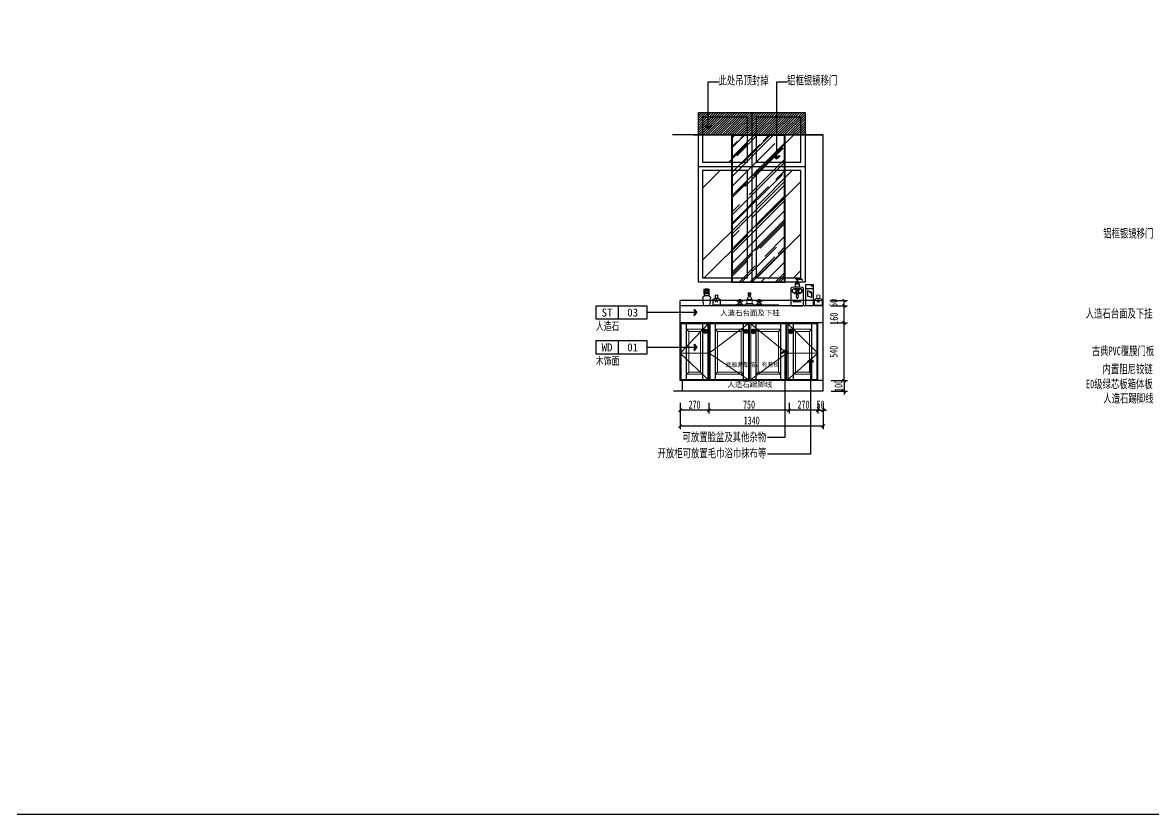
# Model space of a CAD drawing. Header units: millimetres. Extents: x 3104083 to 3173399, y -3165492 to -3044687.
# Drawn here: x 3129284 to 3139877, y -3165492 to -3158078 of the extents above; entities that cross this region are included whole.
import ezdxf
from ezdxf.enums import TextEntityAlignment as Align

# ---------------------------------------------------------------- set-up
doc = ezdxf.new("R2010")
doc.units = ezdxf.units.MM
doc.header["$LTSCALE"] = 500
doc.header["$MEASUREMENT"] = 0
doc.header["$PDMODE"] = 2
doc.linetypes.add('ACAD_ISO03W100', pattern=[30, 12, -18])
doc.layers.get('0').update_dxf_attribs({"linetype": 'CONTINUOUS'})
doc.layers.get('DEFPOINTS').update_dxf_attribs({"linetype": 'CONTINUOUS'})
for name, color, linetype in [('D-节点尺寸', 5, 'CONTINUOUS'), ('E-立面窗、幕墙', 146, 'CONTINUOUS'), ('E-立面造型线', 3, 'CONTINUOUS'), ('P-完成面', 3, 'CONTINUOUS'), ('W-基础引线', 35, 'CONTINUOUS'), ('W-文字', 35, 'CONTINUOUS'), ('ZB_厨柜', 7, 'CONTINUOUS'), ('台面', 4, 'CONTINUOUS'), ('柜体', 2, 'CONTINUOUS')]:
    doc.layers.add(name, color=color, linetype=linetype)
for name, color, linetype, lineweight in [('墙体', 6, 'CONTINUOUS', 25), ('电器', 85, 'CONTINUOUS', 15), ('辅助线', 252, 'CONTINUOUS', 13)]:
    doc.layers.add(name, color=color, linetype=linetype, lineweight=lineweight)
doc.styles.add('DIM', font='SimSun.ttf', dxfattribs={"width": 0.7})
doc.styles.add('NAME-1', font='SIMHEI.TTF')
doc.styles.add('WORD-1', font='SimSun.ttf', dxfattribs={"width": 0.7})
doc.styles.add('ZB_宋体', font='SimSun.ttf', dxfattribs={"height": 80})
doc.dimstyles.new('30', dxfattribs={"dimscale": 30, "dimtxt": 2.5, "dimasz": 1, "dimexe": 1, "dimexo": 1, "dimgap": 0.5, "dimtad": 1, "dimdec": 0, "dimzin": 0, "dimdsep": 46, "dimtxsty": 'DIM', "dimblk": 'ARCHTICK', "dimcen": 0, "dimclrd": 5, "dimclre": 5, "dimclrt": 35, "dimadec": 0, "dimazin": 0, "dimtfac": 0.5, "dimtdec": 0, "dimtix": 1, "dimtmove": 2, "dimatfit": 2, "dimldrblk": 'A', "dimfxl": 0, "dimtolj": 1, "dimtzin": 0, "dimlwd": -1, "dimlwe": -1, "dimarcsym": 0})
doc.dimstyles.new('基础引线', dxfattribs={"dimtxt": 3, "dimasz": 0.7, "dimexe": 2, "dimexo": 6, "dimgap": 1, "dimtad": 1, "dimdec": 0, "dimdsep": 46, "dimtxsty": 'Standard', "dimblk1": 'A', "dimblk2": 'A', "dimsah": 1, "dimcen": 3, "dimdle": 200, "dimclrd": 256, "dimclre": 256, "dimclrt": 2, "dimadec": 0, "dimazin": 0, "dimtfac": 1, "dimtdec": 0, "dimtix": 1, "dimtmove": 1, "dimatfit": 3, "dimldrblk": 'A', "dimfxl": 0, "dimtvp": 1, "dimtolj": 1, "dimtzin": 0, "dimarcsym": 0})

# ---------------------------------------------------------------- blocks, each defined once
blk = doc.blocks.new('_ArchTick')
at = {"color": 0, "linetype": 'ByBlock', "const_width": 0.4}
blk.add_lwpolyline([(-0.5, -0.5), (0.5, 0.5)], dxfattribs=at)
blk = doc.blocks.new('*D2011')
at = {"layer": 'DEFPOINTS', "color": 0, "ltscale": 100}
for p in [(3135444, -3161608), (3135714, -3161608), (3135444, -3161708)]:
    blk.add_point(p, dxfattribs=at)
at = {"layer": 'P-完成面', "color": 5, "ltscale": 100}
for p, q in [((3135444, -3161638), (3135444, -3161738)), ((3135714, -3161708), (3135444, -3161708)), ((3135714, -3161638), (3135714, -3161738))]:
    blk.add_line(p, q, dxfattribs=at)
at = {"layer": 'P-完成面', "color": 5, "ltscale": 100, "xscale": 30, "yscale": 30, "zscale": 30, "rotation": 180}
blk.add_blockref('_ArchTick', (3135444, -3161708), dxfattribs=at)
at = {"layer": 'P-完成面', "color": 5, "ltscale": 100, "xscale": 30, "yscale": 30, "zscale": 30}
blk.add_blockref('_ArchTick', (3135714, -3161708), dxfattribs=at)
at = {"layer": 'P-完成面', "color": 35, "ltscale": 100, "insert": (3135579, -3161655), "char_height": 75, "attachment_point": 5, "style": 'DIM'}
blk.add_mtext('\\A1;270', dxfattribs=at)
blk = doc.blocks.new('A')
for p, q in [((-0.37, 0), (-2.13, 0)), ((-1.44, 1.15), (-1.09, 1.44)), ((-1.44, 1.15), (-0.37, 0)), ((-1.44, -1.15), (-0.37, 0)), ((-1.09, 1.44), (0, 0)), ((-1.09, -1.44), (0, 0)), ((-1.44, -1.15), (-1.09, -1.44))]:
    blk.add_line(p, q)
for points in [[(-1.44, 1.15), (-1.09, 1.44), (-0.37, 0), (0, 0)], [(-1.44, -1.15), (-1.09, -1.44), (-0.37, 0), (0, 0)]]:
    blk.add_solid(points)
blk = doc.blocks.new('A$C58015F02')
at = {"layer": 'ZB_厨柜', "color": 251}
for p, q in [((70, 200), (0, 200)), ((0, 0), (0, 200)), ((0, 160), (70, 160)), ((18, 127), (55, 141)), ((18, 127), (18, 77)), ((55, 141), (55, 91)), ((70, 0), (70, 200)), ((18, 77), (55, 91)), ((0, 0), (70, 0))]:
    blk.add_line(p, q, dxfattribs=at)
for centre, radius, start, end in [((25, 121), 5.15, 79.2047, 180.2167), ((25, 118), 5.15, 79.2047, 180.2167), ((25, 115), 5.15, 79.2047, 180.2167), ((27, 132), 5.95, 257.1776, 331.7861), ((27, 129), 5.95, 257.1776, 331.7861), ((26, 126), 3.695e-13, 228.4094, 110), ((26, 123), 3.695e-13, 228.4094, 110), ((27, 126), 5.95, 257.1776, 331.7861), ((26, 120), 3.695e-13, 228.4094, 110)]:
    blk.add_arc(centre, radius, start, end, dxfattribs=at)
blk.add_ellipse((15, 191), major_axis=(10.7, 0), ratio=0.566447, dxfattribs=at)
blk = doc.blocks.new('A$C36225641')
at = {"layer": 'ZB_厨柜', "color": 251}
for p, q in [((12, 112), (57, 112)), ((12, 92), (12, 112)), ((13, 112), (13, 155)), ((13, 114), (57, 114)), ((22, 129), (47, 129)), ((25, 129), (25, 154)), ((25, 154), (45, 154)), ((26, 144), (26, 154)), ((26, 144), (43, 144)), ((33, 153), (33, 154)), ((36, 154), (36, 154)), ((43, 144), (43, 154)), ((45, 129), (45, 154)), ((57, 112), (57, 155)), ((57, 112), (57, 92)), ((12, 92), (57, 92)), ((10, 0), (60, 0))]:
    blk.add_line(p, q, dxfattribs=at)
blk.add_circle((35, 151), 2.87, dxfattribs=at)
for centre, radius, start, end in [((15, 113), 2.91, 140.7193, 183.0476), ((16, 154), 3.04, 99.459, 170.541), ((50, 102), 39, 134.9893, 161.1613), ((35, 57), 102, 78.6742, 101.3258), ((20, 102), 39, 18.8387, 45.0107), ((55, 154), 3.04, 9.459, 80.541), ((55, 113), 2.91, 356.9524, 39.2807), ((16, 75), 16.4, 104.4614, 162.5894), ((493, 89), 493, 181.0482, 190.0149), ((11, 4), 3.71, 184.4429, 252.2479), ((15, 88), 4.67, 96.5181, 138.6244), ((55, 88), 4.67, 41.3756, 83.4819), ((54, 75), 16.4, 17.4106, 75.5386), ((59, 4), 3.71, 287.7521, 355.5571), ((-423, 89), 493, 349.9851, 358.9518)]:
    blk.add_arc(centre, radius, start, end, dxfattribs=at)
blk = doc.blocks.new('A$C70E90E3C')
at = {"layer": 'ZB_厨柜', "color": 251}
for p, q in [((0, 58), (0, 10)), ((9, 2), (9, 5)), ((9, 5), (62, 5)), ((21, 67), (50, 67)), ((32, 56), (40, 56)), ((62, 2), (62, 5)), ((70, 58), (70, 10)), ((11, 0), (60, 0))]:
    blk.add_line(p, q, dxfattribs=at)
for radius in [5.39, 4.85]:
    blk.add_circle((36, 49), radius, dxfattribs=at)
for centre, radius, start, end in [((21, 40), 27.5, 90.1209, 139.4294), ((9, 16), 11.6, 215.8366, 266.9425), ((11, 2), 2.36, 189.8274, 260.1726), ((35, -4), 106, 82.209, 97.791), ((-141, 84), 163, 354.0831, 5.9169), ((43, 44), 16.7, 138.6643, 211.6441), ((32, 54), 2.04, 94.7366, 155.5323), ((29, 46), 5.27, 341.3735, 31.7249), ((30, 46), 4.66, 344.4475, 46.9592), ((42, 46), 4.66, 133.0408, 196.7109), ((43, 47), 5.27, 148.2751, 198.6667), ((39, 54), 2.04, 24.4677, 85.2634), ((30, 44), 15.9, 326.2354, 43.4781), ((212, 84), 163, 174.0831, 185.9169), ((50, 40), 27.5, 40.5706, 89.8791), ((59, 2), 2.36, 279.8274, 350.1726), ((62, 15), 10.2, 269.3342, 327.8867)]:
    blk.add_arc(centre, radius, start, end, dxfattribs=at)
blk.add_ellipse((36, 51), major_axis=(-0.07, -2.06), ratio=0.920379, start_param=-1.570796, end_param=4.712389, dxfattribs=at)
blk = doc.blocks.new('A$C3AE34865')
at = {"layer": 'ZB_厨柜', "color": 251}
for p, q in [((75, 216), (45, 216)), ((47, 256), (47, 250)), ((55, 248), (65, 248)), ((55, 233), (65, 233)), ((55, 218), (65, 218)), ((38, 153), (47, 143)), ((80, 206), (40, 206)), ((40, 176), (80, 176)), ((75, 208), (45, 208)), ((47, 143), (54, 153)), ((47, 143), (47, 129)), ((76, 152), (61, 130)), ((61, 130), (80, 130)), ((62, 152), (76, 152)), ((25, 41), (25, 43)), ((25, 43), (98, 43)), ((25, 41), (25, 41)), ((98, 41), (25, 41)), ((98, 43), (98, 41))]:
    blk.add_line(p, q, dxfattribs=at)
for points in [[(40, 206), (45, 208), (45, 216), (55, 218), (55, 248), (47, 248), (47, 250, 0.250378), (14, 240, -0.823859), (10, 242, -0.218101), (47, 256), (47, 258), (72, 258), (72, 248), (65, 248), (65, 218), (75, 216), (75, 208), (80, 206), (80, 176), (109, 172, -0.241207), (120, 161), (120, 11, -0.241207), (109, 0), (11, 0, -0.241207), (0, 11), (0, 161, -0.241207), (11, 172), (40, 176), (40, 206)], [(49, 93, -0.291434), (54, 103, -0.115692), (64, 103, -0.291434), (69, 93), (69, 83, 0.414214), (64, 73), (54, 73, 0.414214), (49, 83)]]:
    blk.add_lwpolyline(points, format="xyb", close=True, dxfattribs=at)
for points in [[(90, 120, 0.891677), (90, 160), (30, 160, 0.891677), (30, 120)], [(30, 122, -0.885539), (30, 158), (90, 158, -0.885539), (90, 122)]]:
    blk.add_lwpolyline(points, format="xyb", dxfattribs=at)
blk.add_lwpolyline([(33, 123), (87, 123), (87, 116), (33, 116)], close=True, dxfattribs=at)
blk = doc.blocks.new('*D2012')
at = {"layer": 'DEFPOINTS', "color": 0, "ltscale": 100}
for p in [(3136464, -3161608), (3136734, -3161608), (3136464, -3161708)]:
    blk.add_point(p, dxfattribs=at)
at = {"layer": 'P-完成面', "color": 5, "ltscale": 100}
for p, q in [((3136464, -3161638), (3136464, -3161738)), ((3136734, -3161708), (3136464, -3161708)), ((3136734, -3161638), (3136734, -3161738))]:
    blk.add_line(p, q, dxfattribs=at)
at = {"layer": 'P-完成面', "color": 5, "ltscale": 100, "xscale": 30, "yscale": 30, "zscale": 30, "rotation": 180}
blk.add_blockref('_ArchTick', (3136464, -3161708), dxfattribs=at)
at = {"layer": 'P-完成面', "color": 5, "ltscale": 100, "xscale": 30, "yscale": 30, "zscale": 30}
blk.add_blockref('_ArchTick', (3136734, -3161708), dxfattribs=at)
at = {"layer": 'P-完成面', "color": 35, "ltscale": 100, "insert": (3136599, -3161655), "char_height": 75, "attachment_point": 5, "style": 'DIM'}
blk.add_mtext('\\A1;270', dxfattribs=at)
blk = doc.blocks.new('*D2013')
at = {"layer": 'DEFPOINTS', "color": 0, "ltscale": 100}
for p in [(3135714, -3161608), (3136464, -3161608), (3135714, -3161708)]:
    blk.add_point(p, dxfattribs=at)
at = {"layer": 'P-完成面', "color": 5, "ltscale": 100}
for p, q in [((3135714, -3161638), (3135714, -3161738)), ((3136464, -3161708), (3135714, -3161708)), ((3136464, -3161638), (3136464, -3161738))]:
    blk.add_line(p, q, dxfattribs=at)
at = {"layer": 'P-完成面', "color": 5, "ltscale": 100, "xscale": 30, "yscale": 30, "zscale": 30, "rotation": 180}
blk.add_blockref('_ArchTick', (3135714, -3161708), dxfattribs=at)
at = {"layer": 'P-完成面', "color": 5, "ltscale": 100, "xscale": 30, "yscale": 30, "zscale": 30}
blk.add_blockref('_ArchTick', (3136464, -3161708), dxfattribs=at)
at = {"layer": 'P-完成面', "color": 35, "ltscale": 100, "insert": (3136089, -3161655), "char_height": 75, "attachment_point": 5, "style": 'DIM'}
blk.add_mtext('\\A1;750', dxfattribs=at)
blk = doc.blocks.new('*D2014')
at = {"layer": 'DEFPOINTS', "color": 0, "ltscale": 100}
for p in [(3135444, -3161608), (3135714, -3161608), (3135444, -3161708)]:
    blk.add_point(p, dxfattribs=at)
at = {"layer": 'P-完成面', "color": 5, "ltscale": 100}
for p, q in [((3135444, -3161638), (3135444, -3161738)), ((3135714, -3161708), (3135444, -3161708)), ((3135714, -3161638), (3135714, -3161738))]:
    blk.add_line(p, q, dxfattribs=at)
at = {"layer": 'P-完成面', "color": 5, "ltscale": 100, "xscale": 30, "yscale": 30, "zscale": 30, "rotation": 180}
blk.add_blockref('_ArchTick', (3135444, -3161708), dxfattribs=at)
at = {"layer": 'P-完成面', "color": 5, "ltscale": 100, "xscale": 30, "yscale": 30, "zscale": 30}
blk.add_blockref('_ArchTick', (3135714, -3161708), dxfattribs=at)
at = {"layer": 'P-完成面', "color": 35, "ltscale": 100, "insert": (3135579, -3161655), "char_height": 75, "attachment_point": 5, "style": 'DIM'}
blk.add_mtext('\\A1;270', dxfattribs=at)
blk = doc.blocks.new('台下盆立面')
at = {"layer": '电器'}
for p, q in [((223841, -105598), (223841, -105585)), ((223841, -105585), (223866, -105585)), ((223866, -105598), (223841, -105598)), ((223847, -105579), (223859, -105579)), ((223859, -105604), (223847, -105604)), ((223847, -105616), (223847, -105604)), ((223859, -105604), (223859, -105616)), ((223866, -105585), (223866, -105598)), ((223728, -105691), (223797, -105691)), ((223740, -105685), (223785, -105685)), ((223753, -105651), (223747, -105651)), ((223753, -105657), (223747, -105657)), ((223775, -105673), (223751, -105673)), ((223753, -105641), (223772, -105641)), ((223753, -105666), (223753, -105641)), ((223772, -105666), (223753, -105666)), ((223772, -105641), (223772, -105666)), ((223772, -105651), (223778, -105651)), ((223772, -105657), (223778, -105657)), ((223816, -105691), (223891, -105691)), ((223828, -105679), (223878, -105679)), ((223841, -105616), (223866, -105616)), ((223866, -105641), (223841, -105641)), ((223978, -105691), (223909, -105691)), ((223966, -105685), (223922, -105685)), ((223934, -105651), (223928, -105651)), ((223934, -105657), (223928, -105657)), ((223932, -105673), (223956, -105673)), ((223934, -105641), (223934, -105666)), ((223953, -105641), (223934, -105641)), ((223934, -105666), (223953, -105666)), ((223953, -105666), (223953, -105641)), ((223953, -105651), (223959, -105651)), ((223953, -105657), (223959, -105657))]:
    blk.add_line(p, q, dxfattribs=at)
blk.add_lwpolyline([(223578, -105701), (224128, -105701), (224128, -105691), (223578, -105691)], close=True, dxfattribs=at)
for centre in [(223741, -105654), (223763, -105654), (223784, -105654), (223922, -105654), (223944, -105654), (223966, -105654)]:
    blk.add_circle(centre, 6.99, dxfattribs=at)
for centre, radius, start, end in [((223847, -105585), 6.06, 88.2224, 181.7776), ((223847, -105598), 6.06, 178.2224, 271.7776), ((223860, -105585), 6.06, 358.2224, 91.7776), ((223860, -105598), 6.06, 268.2224, 1.7776), ((223719, -105657), 35.6, 285.2551, 344.7449), ((223806, -105657), 35.6, 195.2551, 254.7449), ((223833, -105696), 18.3, 106.1502, 163.8498), ((223928, -105666), 101, 150.2551, 187.125), ((223869, -105629), 31.2, 156.3417, 203.6583), ((223837, -105629), 31.2, 336.3417, 23.6583), ((223778, -105666), 101, 352.875, 29.7449), ((223873, -105696), 18.3, 16.1502, 73.8498), ((223900, -105657), 35.6, 285.2551, 344.7449), ((223988, -105657), 35.6, 195.2551, 254.7449)]:
    blk.add_arc(centre, radius, start, end, dxfattribs=at)
blk = doc.blocks.new('*D2015')
at = {"layer": 'DEFPOINTS', "color": 0, "ltscale": 100}
for p in [(3135444, -3161608), (3136784, -3161608), (3135444, -3161856)]:
    blk.add_point(p, dxfattribs=at)
at = {"layer": 'P-完成面', "color": 5, "ltscale": 100}
for p, q in [((3135444, -3161736), (3135444, -3161886)), ((3136784, -3161736), (3136784, -3161886)), ((3136784, -3161856), (3135444, -3161856))]:
    blk.add_line(p, q, dxfattribs=at)
at = {"layer": 'P-完成面', "color": 5, "ltscale": 100, "xscale": 30, "yscale": 30, "zscale": 30, "rotation": 180}
blk.add_blockref('_ArchTick', (3135444, -3161856), dxfattribs=at)
at = {"layer": 'P-完成面', "color": 5, "ltscale": 100, "xscale": 30, "yscale": 30, "zscale": 30}
blk.add_blockref('_ArchTick', (3136784, -3161856), dxfattribs=at)
at = {"layer": 'P-完成面', "color": 35, "ltscale": 100, "insert": (3136114, -3161804), "char_height": 75, "attachment_point": 5, "style": 'DIM'}
blk.add_mtext('\\A1;1340', dxfattribs=at)
blk = doc.blocks.new('A$C1F316C3D')
at = {"layer": 'ZB_厨柜', "color": 251}
for p, q in [((35, 23), (5, 23)), ((23, 5), (5, 23)), ((35, 20), (5, 20)), ((20, 5), (5, 20)), ((17, 5), (5, 17)), ((35, 16), (5, 16)), ((34, 26), (6, 26)), ((26, 6), (6, 26)), ((6, 15), (6, 25)), ((28, 7), (7, 28)), ((33, 13), (7, 13)), ((30, 8), (8, 30)), ((32, 29), (8, 29)), ((9, 10), (9, 30)), ((31, 10), (9, 10)), ((29, 32), (11, 32)), ((12, 7), (12, 33)), ((28, 7), (12, 7)), ((15, 6), (15, 34)), ((18, 5), (18, 35)), ((21, 5), (21, 35)), ((25, 6), (25, 34)), ((28, 7), (28, 33)), ((31, 10), (31, 30)), ((34, 14), (34, 26))]:
    blk.add_line(p, q, dxfattribs=at)
for points in [[(5, 16), (24, 35)], [(5, 19), (21, 35)], [(5, 22), (18, 35)], [(6, 14), (26, 34)], [(7, 12), (28, 33)], [(7, 27), (13, 33)], [(9, 10), (30, 31)], [(10, 31), (31, 10)], [(10, 9), (31, 30)], [(12, 32), (32, 12)], [(12, 7), (33, 28)], [(14, 34), (34, 14)], [(14, 6), (34, 26)], [(16, 34), (34, 16)], [(17, 5), (35, 23)], [(19, 35), (35, 19)], [(19, 5), (35, 21)], [(22, 35), (35, 22)], [(23, 5), (35, 17)], [(26, 34), (34, 26)], [(28, 7), (33, 12)]]:
    blk.add_lwpolyline(points, dxfattribs=at)
at = {"layer": 'ZB_厨柜', "color": 253}
for radius in [20, 15]:
    blk.add_circle((20, 20), radius, dxfattribs=at)
blk = doc.blocks.new('*D2016')
at = {"layer": 'DEFPOINTS', "color": 0, "ltscale": 100}
for p in [(3136734, -3161608), (3136784, -3161608), (3136784, -3161708)]:
    blk.add_point(p, dxfattribs=at)
at = {"layer": 'P-完成面', "color": 5, "ltscale": 100}
for p, q in [((3136734, -3161708), (3136704, -3161708)), ((3136734, -3161638), (3136734, -3161738)), ((3136734, -3161708), (3136784, -3161708)), ((3136784, -3161638), (3136784, -3161738)), ((3136784, -3161708), (3136814, -3161708))]:
    blk.add_line(p, q, dxfattribs=at)
at = {"layer": 'P-完成面', "color": 5, "ltscale": 100, "xscale": 30, "yscale": 30, "zscale": 30}
blk.add_blockref('_ArchTick', (3136734, -3161708), dxfattribs=at)
at = {"layer": 'P-完成面', "color": 5, "ltscale": 100, "xscale": 30, "yscale": 30, "zscale": 30, "rotation": 180}
blk.add_blockref('_ArchTick', (3136784, -3161708), dxfattribs=at)
at = {"layer": 'P-完成面', "color": 35, "ltscale": 100, "insert": (3136759, -3161655), "char_height": 75, "attachment_point": 5, "style": 'DIM'}
blk.add_mtext('\\A1;50', dxfattribs=at)
blk = doc.blocks.new('*D2017')
at = {"layer": 'DEFPOINTS', "color": 0, "ltscale": 100}
for p in [(3136784, -3160890), (3136980, -3160890), (3136784, -3161430)]:
    blk.add_point(p, dxfattribs=at)
at = {"layer": 'P-完成面', "color": 5, "ltscale": 100}
for p, q in [((3136860, -3160890), (3137010, -3160890)), ((3136980, -3161430), (3136980, -3160890)), ((3136860, -3161430), (3137010, -3161430))]:
    blk.add_line(p, q, dxfattribs=at)
at = {"layer": 'P-完成面', "color": 5, "ltscale": 100, "xscale": 30, "yscale": 30, "zscale": 30}
for p, rotation in [((3136980, -3160890), 90), ((3136980, -3161430), 270)]:
    blk.add_blockref('_ArchTick', p, dxfattribs=dict(at, rotation=rotation))
at = {"layer": 'P-完成面', "color": 35, "ltscale": 100, "insert": (3136882, -3161160), "char_height": 75, "attachment_point": 5, "rotation": 90, "style": 'DIM'}
blk.add_mtext('\\A1;540', dxfattribs=at)
blk = doc.blocks.new('*D2018')
at = {"layer": 'DEFPOINTS', "color": 0, "ltscale": 100}
for p in [(3136784, -3160730), (3136980, -3160730), (3136784, -3160890)]:
    blk.add_point(p, dxfattribs=at)
at = {"layer": 'P-完成面', "color": 5, "ltscale": 100}
for p, q in [((3136860, -3160730), (3137010, -3160730)), ((3136980, -3160890), (3136980, -3160730)), ((3136860, -3160890), (3137010, -3160890))]:
    blk.add_line(p, q, dxfattribs=at)
at = {"layer": 'P-完成面', "color": 5, "ltscale": 100, "xscale": 30, "yscale": 30, "zscale": 30}
for p, rotation in [((3136980, -3160730), 90), ((3136980, -3160890), 270)]:
    blk.add_blockref('_ArchTick', p, dxfattribs=dict(at, rotation=rotation))
at = {"layer": 'P-完成面', "color": 35, "ltscale": 100, "insert": (3136884, -3160850), "char_height": 75, "attachment_point": 5, "rotation": 90, "style": 'DIM'}
blk.add_mtext('\\A1;160', dxfattribs=at)
blk = doc.blocks.new('*D2019')
at = {"layer": 'DEFPOINTS', "color": 0, "ltscale": 100}
for p in [(3136784, -3160680), (3136784, -3160730), (3136980, -3160680)]:
    blk.add_point(p, dxfattribs=at)
at = {"layer": 'P-完成面', "color": 5, "ltscale": 100}
for p, q in [((3136860, -3160680), (3137010, -3160680)), ((3136860, -3160730), (3137010, -3160730)), ((3136980, -3160730), (3136980, -3160680))]:
    blk.add_line(p, q, dxfattribs=at)
at = {"layer": 'P-完成面', "color": 5, "ltscale": 100, "xscale": 30, "yscale": 30, "zscale": 30}
for p, rotation in [((3136980, -3160680), 90), ((3136980, -3160730), 270)]:
    blk.add_blockref('_ArchTick', p, dxfattribs=dict(at, rotation=rotation))
at = {"layer": 'P-完成面', "color": 35, "ltscale": 100, "insert": (3136880, -3160703), "char_height": 75, "attachment_point": 5, "rotation": 90, "style": 'DIM'}
blk.add_mtext('\\A1;50', dxfattribs=at)
blk = doc.blocks.new('*D2020')
at = {"layer": 'DEFPOINTS', "color": 0, "ltscale": 100}
for p in [(3136784, -3161430), (3136784, -3161530), (3136980, -3161530)]:
    blk.add_point(p, dxfattribs=at)
at = {"layer": 'P-完成面', "color": 5, "ltscale": 100}
for p, q in [((3136980, -3161430), (3136980, -3161400)), ((3136860, -3161430), (3137010, -3161430)), ((3136980, -3161430), (3136980, -3161530)), ((3136860, -3161530), (3137010, -3161530)), ((3136980, -3161530), (3136980, -3161560))]:
    blk.add_line(p, q, dxfattribs=at)
at = {"layer": 'P-完成面', "color": 5, "ltscale": 100, "xscale": 30, "yscale": 30, "zscale": 30}
for p, rotation in [((3136980, -3161430), 270), ((3136980, -3161530), 90)]:
    blk.add_blockref('_ArchTick', p, dxfattribs=dict(at, rotation=rotation))
at = {"layer": 'P-完成面', "color": 35, "ltscale": 100, "insert": (3136927, -3161480), "char_height": 75, "attachment_point": 5, "rotation": 90, "style": 'DIM'}
blk.add_mtext('\\A1;100', dxfattribs=at)
blk = doc.blocks.new('材料索引')
at = {"color": 35}
blk.add_line((7, 2), (7, -2), dxfattribs=at)
at = {"color": 4}
blk.add_lwpolyline([(0, 2), (0, -2), (16, -2), (16, 2)], close=True, dxfattribs=at)
at = {"color": 2, "ltscale": 20, "style": 'NAME-1'}
for tag, p in [('WD', (3.5, 0)), ('01', (11.5, 0))]:
    blk.add_attdef(tag, text='', height=2.5, dxfattribs=at).set_placement(p, align=Align.MIDDLE)
at = {"color": 35, "ltscale": 0.5, "style": 'WORD-1', "width": 0.7}
blk.add_attdef('木饰面', (0, -5.97), '', height=2.5, dxfattribs=at)

msp = doc.modelspace()

# ---------------------------------------------------------------- hatches: boundary and pattern name
at = {"layer": 'E-立面造型线'}
h = msp.add_hatch(dxfattribs=at)
h.set_pattern_fill('AR-RROOF', color=251, scale=28, angle=45, style=0)
h.set_pattern_definition([(45, (3135554.5, -3160583.9), (603.47, 1609.26), [10668, -1422.4, 3556, -711.2]), (45, (3135971.9, -3159663.6), (-1171.7, 165.96), [2133.6, -234.7, 4267.2, -533.4]), (45, (3135378.46, -3159905), (2278.11, 2951.99), [5689.6, -995.68, 2844.8, -711.2])])
edge = h.paths.add_edge_path()
edge.add_line((3135654.473, -3159118.904), (3135654.473, -3159383.904))
edge.add_line((3135654.473, -3159383.904), (3136074.473, -3159383.904))
edge.add_line((3136074.473, -3159383.904), (3136074.473, -3159118.904))
edge = h.paths.add_edge_path()
edge.add_line((3136154.473, -3159118.904), (3136154.473, -3159383.904))
edge.add_line((3136154.473, -3159383.904), (3136574.473, -3159383.904))
edge.add_line((3136574.473, -3159383.904), (3136574.473, -3159118.904))
h.paths.add_polyline_path([(3136574.473, -3159463.904), (3136154.473, -3159463.904), (3136154.473, -3160468.904), (3136574.473, -3160468.904)])
h.paths.add_polyline_path([(3136074.473, -3159463.904), (3135654.473, -3159463.904), (3135654.473, -3160468.904), (3136074.473, -3160468.904)])
at = {"layer": 'P-完成面', "ltscale": 100}
h = msp.add_hatch(dxfattribs=at)
h.set_pattern_fill('ANSI31', color=251, scale=10, style=0)
h.set_pattern_definition([(45, (3135614.473, -3159129.639), (-11.22532, 11.22532), [])])
h.paths.add_polyline_path([(3135614.473, -3158918.904), (3136614.473, -3158918.904), (3136614.473, -3159129.639), (3135614.473, -3159129.639)])
at = {"layer": '电器'}
h = msp.add_hatch(dxfattribs=at)
h.set_pattern_fill('ANSI31', color=256, scale=19.2, angle=60, style=0)
h.set_pattern_definition([(75, (3157262.5242, -3161057.7027), (2.31822198, -0.6211657), [])])
h.paths.add_polyline_path([(3136732.75, -3160674.64, -0.27167389), (3136734.439, -3160673.451), (3136742.373, -3160673.451, -0.27167389), (3136744.063, -3160674.64, -0.329653), (3136745.745, -3160694.477, -0.311182951), (3136744.648, -3160695.641), (3136732.164, -3160695.641, -0.286488026), (3136731.068, -3160694.432, -0.350404223)])
h.paths.add_polyline_path([(3136743.693, -3160680.324, 1), (3136732.917, -3160680.324, 1)], flags=16)
h.paths.add_polyline_path([(3136743.114, -3160680.293, 1), (3136733.417, -3160680.293, 1)], flags=0)
edge = h.paths.add_edge_path(flags=0)
edge.add_ellipse((3136738.129, -3160678.692), major_axis=(0.074, -2.058), ratio=0.920379215, start_angle=0, end_angle=360, ccw=False)
h.paths.add_polyline_path([(3136739.029, -3160691.887), (3136737.053, -3160691.887), (3136737.053, -3160690.409), (3136739.029, -3160690.409)], flags=24)
h.paths.add_polyline_path([(3136743.543, -3160696.223), (3136732.014, -3160696.223), (3136732.014, -3160690.767), (3136743.543, -3160690.767)], flags=9)
at = {"layer": '辅助线'}
h = msp.add_hatch(dxfattribs=at)
h.set_pattern_fill('AR-RROOF', color=250, scale=5, angle=45, style=0)
h.set_pattern_definition([(45, (2838345.42, -3047243.95), (107.763073, 287.368196), [1905, -254, 635, -127]), (45, (2838419.96, -3047079.61), (-209.23997, 29.634845), [381, -41.91, 762, -95.25]), (45, (2838313.99, -3047122.715), (406.805602, 527.141034), [1016, -177.8, 508, -127])])
h.paths.add_polyline_path([(3135931.143, -3159129.639), (3135931.143, -3160503.904), (3136421.143, -3160503.904), (3136421.143, -3159129.639)])

# ---------------------------------------------------------------- linework, layer by layer
at = {"layer": 'D-节点尺寸', "color": 251, "ltscale": 100}
msp.add_lwpolyline([(3104083.146, -3150662.751), (3173399.353, -3150662.751), (3173399.353, -3165492.393), (3104083.146, -3165492.393)], close=True, dxfattribs=at)
at = {"layer": 'E-立面窗、幕墙'}
for p, q in [((3135614.473, -3158918.904, 0.001), (3136614.473, -3158918.904, 0)), ((3135654.473, -3158958.904, 0.001), (3136074.473, -3158958.904, 0.001)), ((3136154.473, -3158958.904, 0.001), (3136574.473, -3158958.904, 0))]:
    msp.add_line(p, q, dxfattribs=at)
at = {"layer": 'E-立面窗、幕墙', "extrusion": (6.40054e-07, -3.46303e-07, 1)}
for p, q in [((3136114.473, -3158918.904, 0.001), (3136114.473, -3160508.904, 0)), ((3135614.473, -3159423.904, 0), (3136614.473, -3159423.904, 0))]:
    msp.add_line(p, q, dxfattribs=at)
at = {"layer": 'E-立面窗、幕墙', "extrusion": (6.40054e-07, -3.46303e-07, 1), "elevation": 3.102}
for points in [[(3136614.473, -3158918.904), (3136614.473, -3160508.904), (3135614.473, -3160508.904), (3135614.473, -3158918.904)], [(3135654.473, -3158958.904), (3135654.473, -3159383.904), (3136074.473, -3159383.904), (3136074.473, -3158958.904)], [(3136154.473, -3158958.904), (3136154.473, -3159383.904), (3136574.473, -3159383.904), (3136574.473, -3158958.904)]]:
    msp.add_lwpolyline(points, dxfattribs=at)
at = {"layer": 'E-立面窗、幕墙', "color": 2, "elevation": 0}
msp.add_lwpolyline([(3135926.143, -3160508.904), (3136426.143, -3160508.904), (3136426.143, -3159129.639), (3135926.143, -3159129.639)], close=True, dxfattribs=at)
at = {"layer": 'E-立面窗、幕墙', "elevation": 0}
msp.add_lwpolyline([(3135931.143, -3160503.904), (3136421.143, -3160503.904), (3136421.143, -3159134.639), (3135931.143, -3159134.639)], close=True, dxfattribs=at)
at = {"layer": 'E-立面窗、幕墙', "extrusion": (6.40054e-07, -3.46303e-07, 1), "elevation": 3.102}
for points in [[(3136074.473, -3159463.904), (3135654.473, -3159463.904), (3135654.473, -3160468.904), (3136074.473, -3160468.904)], [(3136574.473, -3159463.904), (3136154.473, -3159463.904), (3136154.473, -3160468.904), (3136574.473, -3160468.904)]]:
    msp.add_lwpolyline(points, close=True, dxfattribs=at)
at = {"layer": 'P-完成面', "color": 1, "ltscale": 100, "const_width": 2}
for points in [[(3136014.106, -3159998.501), (3135988.156, -3160013.257), (3136062.009, -3160013.257)], [(3136338.18, -3159998.501), (3136364.13, -3160013.257), (3136290.277, -3160013.257)]]:
    msp.add_lwpolyline(points, dxfattribs=at)
at = {"layer": '台面'}
for p, q in [((3135444.473, -3160889.639), (3135444.473, -3160679.639)), ((3136784.473, -3160729.639), (3135444.473, -3160729.639)), ((3136784.473, -3160889.639), (3135444.473, -3160889.639))]:
    msp.add_line(p, q, dxfattribs=at)
at = {"layer": '台面', "linetype": 'ACAD_ISO03W100'}
msp.add_line((3136784.473, -3160679.639), (3135444.473, -3160679.639), dxfattribs=at)
at = {"layer": '墙体'}
for p, q in [((3136784.473, -3159129.639), (3135371.429, -3159129.639)), ((3135564.473, -3159129.639), (3136784.473, -3159129.639)), ((3136784.473, -3161529.639), (3136784.473, -3159129.639)), ((3136784.473, -3161529.639), (3135381.756, -3161529.639))]:
    msp.add_line(p, q, dxfattribs=at)
at = {"layer": '柜体'}
for p, q in [((3135444.473, -3161429.639), (3135444.473, -3160889.639)), ((3135714.473, -3161429.639), (3135714.473, -3160889.639)), ((3136094.473, -3161429.639), (3136094.473, -3160889.639)), ((3136444.473, -3161429.639), (3136444.473, -3160889.639)), ((3136734.473, -3161429.639), (3136734.473, -3160889.639)), ((3136784.473, -3161429.639), (3135444.473, -3161429.639)), ((3135462.473, -3161429.639), (3135462.473, -3161529.639))]:
    msp.add_line(p, q, dxfattribs=at)
at = {"layer": '电器'}
for p, q in [((3136703.606, -3160672.039), (3136703.606, -3160720.039)), ((3136753.206, -3160662.439), (3136724.406, -3160662.439)), ((3136742.373, -3160673.451), (3136734.439, -3160673.451)), ((3136774.006, -3160672.039), (3136774.006, -3160720.039)), ((3136712.406, -3160727.719), (3136712.406, -3160724.839)), ((3136765.206, -3160724.839), (3136712.406, -3160724.839)), ((3136763.286, -3160729.639), (3136714.326, -3160729.639)), ((3136765.206, -3160727.719), (3136765.206, -3160724.839))]:
    msp.add_line(p, q, dxfattribs=at)
for centre, radius in [((3136738.305, -3160680.324), 5.388), ((3136738.266, -3160680.293), 4.849)]:
    msp.add_circle(centre, radius, dxfattribs=at)
for centre, radius, start, end in [((3136724.464, -3160689.898), 27.459, 90.1208849, 139.4293963), ((3136738.806, -3160734.084), 106.226, 82.2090066, 97.7909934), ((3136562.302, -3160645.639), 162.972, 354.0831468, 5.9168532), ((3136744.296, -3160685.589), 15.911, 136.5219331, 213.7646387), ((3136734.608, -3160675.486), 2.042, 94.7365529, 155.5322638), ((3136742.205, -3160675.486), 2.042, 24.4677362, 85.2634471), ((3136731.495, -3160685.695), 16.738, 328.3558864, 41.3357222), ((3136915.31, -3160645.639), 162.972, 174.0831468, 185.9168532), ((3136753.148, -3160689.898), 27.459, 40.5706037, 89.8791151), ((3136712.287, -3160714.59), 10.249, 212.113314, 270.6657667), ((3136714.728, -3160727.316), 2.357, 189.8274393, 260.1725607), ((3136732.474, -3160683.616), 4.662, 343.2891272, 46.9591729), ((3136731.177, -3160682.978), 5.266, 341.3332632, 31.7248775), ((3136743.566, -3160683.824), 4.662, 133.0408271, 195.5524965), ((3136744.863, -3160683.185), 5.266, 148.2751225, 198.626457), ((3136762.884, -3160727.316), 2.357, 279.8274393, 350.1725607), ((3136764.586, -3160713.236), 11.619, 273.0575026, 324.1634168)]:
    msp.add_arc(centre, radius, start, end, dxfattribs=at)
at = {"layer": '电器', "extrusion": (0, 0, -1)}
msp.add_ellipse((3136738.129, -3160678.692), major_axis=(0.074, -2.058), ratio=0.920379215, start_param=-1.570796327, end_param=4.71238898, dxfattribs=at)
at = {"layer": '辅助线', "linetype": 'ACAD_ISO03W100'}
for p, q in [((3135444.473, -3161174.096), (3135714.473, -3160889.639)), ((3135714.473, -3161174.096), (3136094.473, -3160889.639)), ((3136094.473, -3160889.639), (3136444.473, -3161174.096)), ((3136734.473, -3161174.096), (3136444.473, -3160889.639)), ((3135714.473, -3161429.639), (3135444.473, -3161174.096)), ((3135444.473, -3161174.096), (3135714.473, -3161174.096)), ((3136094.473, -3161429.639), (3135714.473, -3161174.096)), ((3136444.473, -3161174.096), (3136094.473, -3161429.639)), ((3136444.473, -3161429.639), (3136734.473, -3161174.096)), ((3136734.473, -3161174.096), (3136444.473, -3161174.096))]:
    msp.add_line(p, q, dxfattribs=at)
at = {"layer": '辅助线', "color": 250}
for p, q in [((3135501.473, -3160899.639), (3135501.473, -3161419.639)), ((3135657.473, -3160899.639), (3135657.473, -3161419.639)), ((3135771.473, -3160899.639), (3135771.473, -3161419.639)), ((3136037.473, -3160899.639), (3136037.473, -3161419.639)), ((3136151.473, -3160899.639), (3136151.473, -3161419.639)), ((3136387.473, -3160899.639), (3136387.473, -3161419.639)), ((3136501.473, -3160899.639), (3136501.473, -3161419.639)), ((3136677.473, -3160899.639), (3136677.473, -3161419.639))]:
    msp.add_line(p, q, dxfattribs=at)
at = {"layer": '辅助线', "color": 252}
for p, q in [((3135504.473, -3160899.639), (3135504.473, -3161419.639)), ((3135524.473, -3160969.639), (3135504.473, -3160949.639)), ((3135634.473, -3160969.639), (3135654.473, -3160949.639)), ((3135654.473, -3160899.639), (3135654.473, -3161419.639)), ((3135774.473, -3160899.639), (3135774.473, -3161419.639)), ((3135794.473, -3160969.639), (3135774.473, -3160949.639)), ((3136014.473, -3160969.639), (3136034.473, -3160949.639)), ((3136034.473, -3160899.639), (3136034.473, -3161419.639)), ((3136154.473, -3160899.639), (3136154.473, -3161419.639)), ((3136174.473, -3160969.639), (3136154.473, -3160949.639)), ((3136364.473, -3160969.639), (3136384.473, -3160949.639)), ((3136384.473, -3160899.639), (3136384.473, -3161419.639)), ((3136504.473, -3160899.639), (3136504.473, -3161419.639)), ((3136524.473, -3160969.639), (3136504.473, -3160949.639)), ((3136654.473, -3160969.639), (3136674.473, -3160949.639)), ((3136674.473, -3160899.639), (3136674.473, -3161419.639)), ((3135524.473, -3161349.639), (3135504.473, -3161369.639)), ((3135634.473, -3161349.639), (3135654.473, -3161369.639)), ((3135794.473, -3161349.639), (3135774.473, -3161369.639)), ((3136014.473, -3161349.639), (3136034.473, -3161369.639)), ((3136174.473, -3161349.639), (3136154.473, -3161369.639)), ((3136364.473, -3161349.639), (3136384.473, -3161369.639)), ((3136524.473, -3161349.639), (3136504.473, -3161369.639)), ((3136654.473, -3161349.639), (3136674.473, -3161369.639))]:
    msp.add_line(p, q, dxfattribs=at)
at = {"layer": '辅助线', "color": 250}
for points in [[(3135454.473, -3161419.639), (3135704.473, -3161419.639), (3135704.473, -3160899.639), (3135454.473, -3160899.639)], [(3135724.473, -3161419.639), (3136084.473, -3161419.639), (3136084.473, -3160899.639), (3135724.473, -3160899.639)], [(3136434.473, -3161419.639), (3136104.473, -3161419.639), (3136104.473, -3160899.639), (3136434.473, -3160899.639)], [(3136724.473, -3161419.639), (3136454.473, -3161419.639), (3136454.473, -3160899.639), (3136724.473, -3160899.639)]]:
    msp.add_lwpolyline(points, close=True, dxfattribs=at)
at = {"layer": '辅助线', "color": 252}
for points in [[(3135504.473, -3161369.639), (3135654.473, -3161369.639), (3135654.473, -3160949.639), (3135504.473, -3160949.639)], [(3135524.473, -3161349.639), (3135634.473, -3161349.639), (3135634.473, -3160969.639), (3135524.473, -3160969.639)], [(3135774.473, -3161369.639), (3136034.473, -3161369.639), (3136034.473, -3160949.639), (3135774.473, -3160949.639)], [(3135794.473, -3161349.639), (3136014.473, -3161349.639), (3136014.473, -3160969.639), (3135794.473, -3160969.639)], [(3136384.473, -3161369.639), (3136154.473, -3161369.639), (3136154.473, -3160949.639), (3136384.473, -3160949.639)], [(3136364.473, -3161349.639), (3136174.473, -3161349.639), (3136174.473, -3160969.639), (3136364.473, -3160969.639)], [(3136674.473, -3161369.639), (3136504.473, -3161369.639), (3136504.473, -3160949.639), (3136674.473, -3160949.639)], [(3136654.473, -3161349.639), (3136524.473, -3161349.639), (3136524.473, -3160969.639), (3136654.473, -3160969.639)]]:
    msp.add_lwpolyline(points, close=True, dxfattribs=at)

# ---------------------------------------------------------------- block references
at = {"layer": 'W-文字'}
ref = msp.add_blockref('材料索引', (3134654.298, -3160793.146), dxfattribs=dict(at, xscale=30, yscale=30, zscale=30))
ref.add_attrib('WD', 'ST', dxfattribs={"layer": '0', "color": 2, "ltscale": 20, "height": 75, "style": 'NAME-1'}).set_placement((3134759.298, -3160793.146), align=Align.MIDDLE)
ref.add_attrib('01', '03', dxfattribs={"layer": '0', "color": 2, "ltscale": 20, "height": 75, "style": 'NAME-1'}).set_placement((3134999.298, -3160793.146), align=Align.MIDDLE)
ref.add_attrib('木饰面', '人造石', (3134654.298, -3160957.325), dxfattribs={"layer": '0', "color": 35, "ltscale": 0.5, "height": 75, "style": 'WORD-1', "width": 0.7})
ref = msp.add_blockref('材料索引', (3134654.298, -3161119.1), dxfattribs=dict(at, xscale=30, yscale=30, zscale=30))
ref.add_attrib('WD', 'WD', dxfattribs={"layer": '0', "color": 2, "ltscale": 20, "height": 75, "style": 'NAME-1'}).set_placement((3134759.298, -3161119.1), align=Align.MIDDLE)
ref.add_attrib('01', '01', dxfattribs={"layer": '0', "color": 2, "ltscale": 20, "height": 75, "style": 'NAME-1'}).set_placement((3134999.298, -3161119.1), align=Align.MIDDLE)
ref.add_attrib('木饰面', '木饰面', (3134654.298, -3161283.28), dxfattribs={"layer": '0', "color": 35, "ltscale": 0.5, "height": 75, "style": 'WORD-1', "width": 0.7})
at = {"layer": 'ZB_厨柜', "color": 251, "xscale": -1}
for name, p in [('A$C36225641', (3135727.272, -3160729.639)), ('A$C58015F02', (3136692.621, -3160729.639)), ('A$C70E90E3C', (3135819.668, -3160729.639))]:
    msp.add_blockref(name, p, dxfattribs=at)
at = {"layer": 'ZB_厨柜', "color": 253, "xscale": -1}
for name, p in [('A$C3AE34865', (3136600.558, -3160729.639)), ('台下盆立面', (3359946.402, -3055028.272))]:
    msp.add_blockref(name, p, dxfattribs=at)
at = {"layer": 'ZB_厨柜', "color": 3}
for p in [(3135660.69, -3160988.55), (3136040.69, -3160988.55)]:
    msp.add_blockref('A$C1F316C3D', p, dxfattribs=at)
at = {"layer": 'ZB_厨柜', "color": 3, "xscale": -1}
for p in [(3136148.256, -3160988.55), (3136498.256, -3160988.55)]:
    msp.add_blockref('A$C1F316C3D', p, dxfattribs=at)

# ---------------------------------------------------------------- texts
at = {"layer": 'D-节点尺寸', "color": 35, "ltscale": 100, "char_height": 80, "width": 876.28157, "attachment_point": 5, "style": 'DIM'}
for s, insert in [('{\\fSimSun|b0|i0|c134|p54;此处吊顶封掉}', (3136038.072, -3158622.635)), ('{\\fSimSun|b0|i0|c134|p54;铝框银镜移门}', (3136680.946, -3158622.635))]:
    msp.add_mtext(s, dxfattribs=dict(at, insert=insert))
at = {"layer": 'D-节点尺寸', "color": 35, "ltscale": 100, "char_height": 80, "attachment_point": 5, "style": 'DIM'}
for s, width, insert in [('{\\fSimSun|b0|i0|c134|p54;铝框银镜移门}', 924.23227, (3139641.66, -3160056.264)), ('{\\fSimSun|b0|i0|c134|p54;人造石台面及下挂}', 924.23227, (3139555.835, -3160806.03)), ('\\pi154.78;古典PVC覆膜门板', 1161.05128, (3139515.323, -3161157.087)), ('\\pi242.67;内置阻尼铰链', 1674.26232, (3139514.171, -3161326.81)), ('E0级绿芯板箱体板', 1221.18109, (3139558.344, -3161466.392)), ('{\\fSimSun|b0|i0|c134|p54;人造石踢脚线}', 753.67203, (3139642.563, -3161600.857)), ('可放置脸盆及其他杂物', 876.28157, (3135857.918, -3161962.62)), ('开放柜可放置毛巾浴巾抹布等', 1710.0697, (3135741.517, -3162114.638))]:
    msp.add_mtext_dynamic_manual_height_columns(s, width=width, gutter_width=400, heights=[0], dxfattribs=dict(at, insert=insert))
at = {"layer": 'ZB_厨柜', "attachment_point": 3, "style": 'ZB_宋体'}
for s, insert, char_height, width in [('{\\fSimSun|b0|i0|c134|p54;人造石台面及下挂}', (3136378.114, -3160771.334), 50, 800.96848), ('{\\fSimSun|b0|i0|c134|p54;底板贴铝箔，有背板}', (3136374.065, -3161260.465), 40, 734.1536), ('{\\fSimSun|b0|i0|c134|p54;人造石踢脚线}', (3136306.838, -3161441.39), 50, 567.5727)]:
    msp.add_mtext(s, dxfattribs=dict(at, insert=insert, char_height=char_height, width=width))

# ---------------------------------------------------------------- dimensions: what is measured, and where the dimension line sits
at = {"layer": 'P-完成面', "color": 251, "ltscale": 100}
for base, p1, p2, picture, middle in [((3136979.719, -3160679.639), (3136784.473, -3160729.639), (3136784.473, -3160679.639), '*D2019', (3136880.182, -3160702.927)), ((3136979.719, -3160729.639), (3136784.473, -3160889.639), (3136784.473, -3160729.639), '*D2018', (3136883.988, -3160849.639)), ((3136979.719, -3160889.639), (3136784.473, -3161429.639), (3136784.473, -3160889.639), '*D2017', (3136882.439, -3161159.639))]:
    dim = msp.add_linear_dim(base=base, p1=p1, p2=p2, angle=90, dimstyle='30', dxfattribs=at)
    dim.commit()
    dim.dimension.update_dxf_attribs({"geometry": picture, "text_midpoint": middle, "dimtype": 160})
for base, p1, p2, angle, picture, middle in [((3136979.719, -3161529.639), (3136784.473, -3161429.639), (3136784.473, -3161529.639), 90, '*D2020', (3136927.219, -3161479.639)), ((3135444.473, -3161707.941), (3135714.473, -3161607.941), (3135444.473, -3161607.941), 180, '*D2011', (3135579.473, -3161655.441)), ((3135444.473, -3161707.941), (3135714.473, -3161607.941), (3135444.473, -3161607.941), 180, '*D2014', (3135579.473, -3161655.441)), ((3135444.473, -3161856.19), (3136784.473, -3161607.941), (3135444.473, -3161607.941), 180, '*D2015', (3136114.473, -3161803.69)), ((3135714.473, -3161707.941), (3136464.473, -3161607.941), (3135714.473, -3161607.941), 180, '*D2013', (3136089.473, -3161655.441)), ((3136464.473, -3161707.941), (3136734.473, -3161607.941), (3136464.473, -3161607.941), 180, '*D2012', (3136599.473, -3161655.441)), ((3136784.473, -3161707.941), (3136734.473, -3161607.941), (3136784.473, -3161607.941), 180, '*D2016', (3136759.473, -3161655.441))]:
    dim = msp.add_linear_dim(base=base, p1=p1, p2=p2, angle=angle, dimstyle='30', dxfattribs=at)
    dim.commit()
    dim.dimension.update_dxf_attribs({"geometry": picture, "text_midpoint": middle})

# ---------------------------------------------------------------- leaders
at = {"layer": 'W-基础引线'}
for points in [[(3135706.704, -3159067.15), (3135706.704, -3158631.706), (3135805.984, -3158631.706)], [(3136349.577, -3159351.907), (3136349.577, -3158631.706), (3136448.858, -3158631.706)], [(3135599.473, -3160793.146), (3135171.33, -3160793.146), (3135134.298, -3160793.146)], [(3135599.473, -3161119.1), (3135171.33, -3161119.1), (3135134.298, -3161119.1)], [(3136425.817, -3161146.437), (3136425.817, -3161962.196), (3136260.912, -3161962.196)], [(3136665.639, -3161229.522), (3136665.639, -3162120.521), (3136260.871, -3162120.521)]]:
    msp.add_leader(points, dimstyle='基础引线', override={"dimasz": 20}, dxfattribs=at)

doc.saveas('drawing.dxf')
